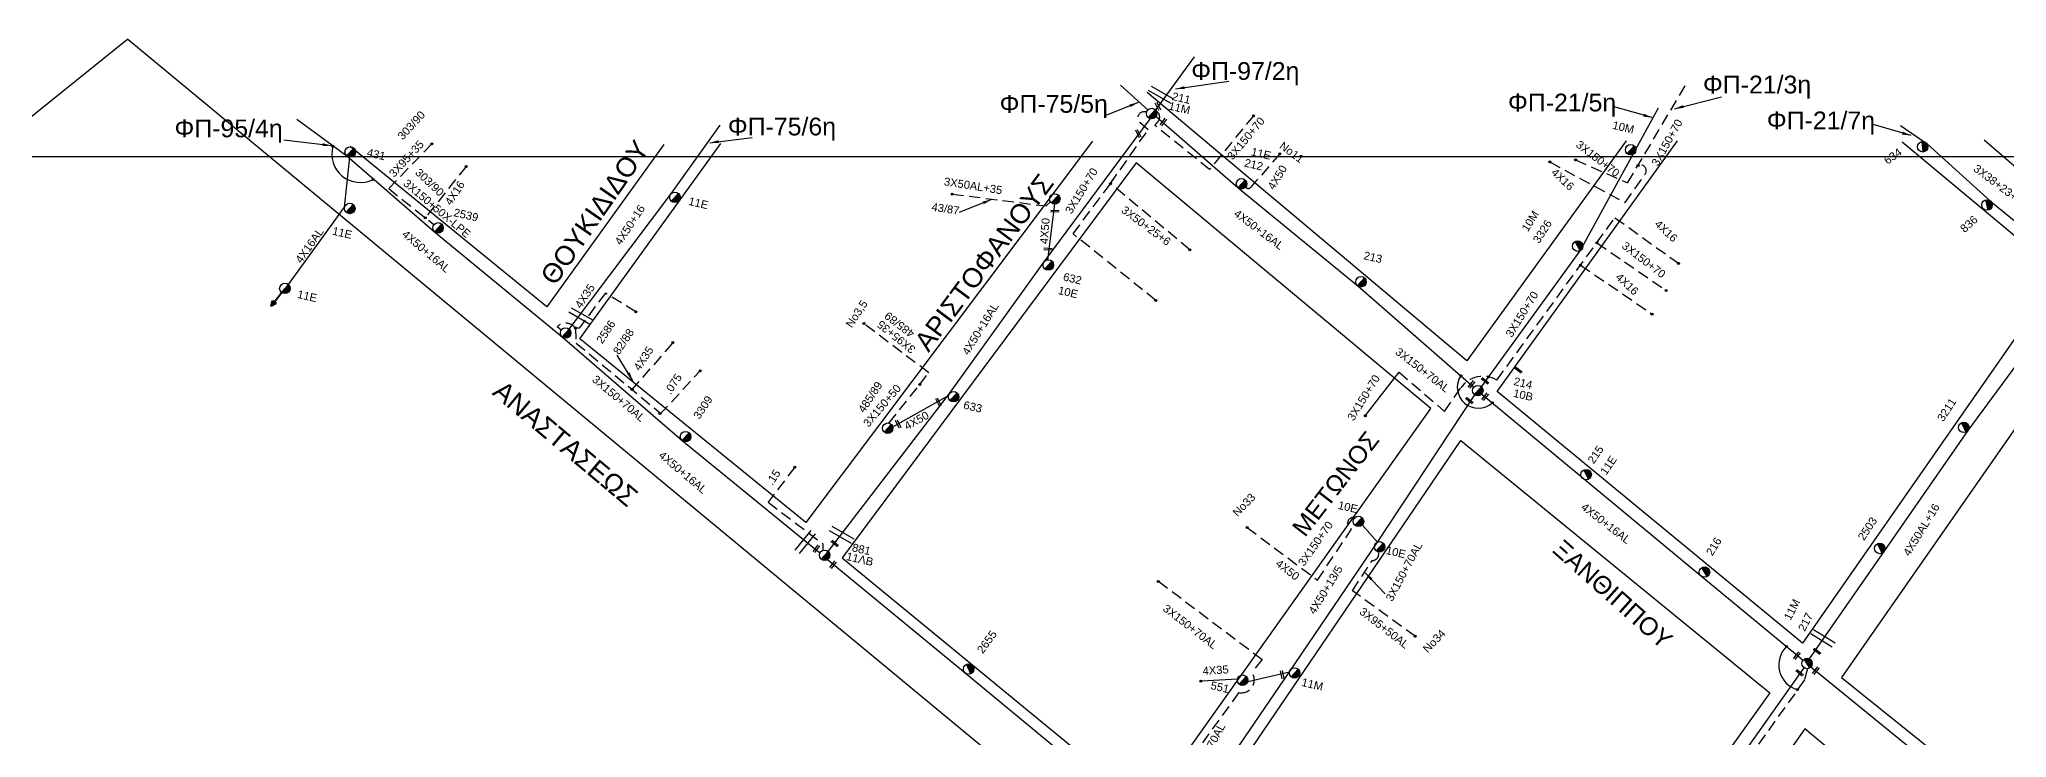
# Model space of a CAD drawing. Header units: millimetres. Extents: x 745 to 5694, y 762 to 3401.
# Drawn here: x 1432.7 to 1875.2, y 1760.7 to 1917.9 of the extents above; entities that cross this region are included whole.
import ezdxf

# ---------------------------------------------------------------- set-up
doc = ezdxf.new("R2010")
doc.units = ezdxf.units.MM
doc.linetypes.add('DASHED', pattern=[19.05, 12.7, -6.35])
for name, color, linetype in [('Άγνωστα', 7, 'Continuous'), ('Γυμνά εναέρια ΧΤ και ΦΟΠ (3Φ)   4x50+16AL', 7, 'Continuous'), ('Εναέρια παροχή ΧΤ 4x16', 7, 'SYN_LINE'), ('Επίτονοι', 7, 'Continuous'), ('Επιγραφές - Σχήματα', 7, 'Continuous'), ('Καλώδια ΧΤ   3x150+70AL', 7, 'DASHED'), ('Μηχανική τομή', 7, 'Continuous'), ('Στύλος ΦΜ', 7, 'Continuous'), ('Στύλος ΦΜ @ 1', 7, 'Continuous'), ('Συνδέσεις', 7, 'Continuous'), ('Τομή', 7, 'Continuous'), ('Υπόβαθρο ΔΕΗ', 7, 'Continuous'), ('Υπόγεια Καλώδια Δικτύου ΧΤ   .075', 7, 'DASHED'), ('Υπόγεια Καλώδια Δικτύου ΧΤ   .15', 7, 'DASHED'), ('Υπόγεια καλώδια Παροχών ΧΤ   4x16AL', 7, 'DASHED')]:
    doc.layers.add(name, color=color, linetype=linetype)
doc.styles.add('arial', font='ARIAL.TTF')
doc.styles.get("Standard").update_dxf_attribs({"font": 'ARIAL.TTF'})
doc.linetypes.add('SYN_LINE', pattern='A,0.5,-0.0001,["/\\/\\/\\/",Standard,S=0.1,R=0,X=0,Y=-0.05],-0.25', length=0.7501)
doc.dimstyles.new('ISO-25', dxfattribs={"dimtxt": 2.5, "dimasz": 2.5, "dimexe": 1.25, "dimexo": 0.625, "dimtad": 1, "dimtxsty": 'Standard', "dimcen": 2.5, "dimadec": 0, "dimazin": 0, "dimtfac": 1, "dimtmove": 0, "dimatfit": 3, "dimfxl": 1, "dimarcsym": 0})

# ---------------------------------------------------------------- blocks, each defined once
blk = doc.blocks.new('ΥΠΑΡΧΩΝ ΤΣΙΜΕΝΤΕΝΙΟΣ ΣΤΥΛΟΣ')
at = {"layer": 'Στύλος ΦΜ'}
blk.add_hatch(color=256, dxfattribs=at).paths.add_polyline_path([(-1.29, -2.28, 0.574793), (2.62, 0, 0.268822), (1.3, 2.27)])
blk.add_line((-1.29, -2.28), (1.3, 2.27), dxfattribs=at)
blk.add_circle((0, 0), 2.62, dxfattribs=at)
at = {"layer": 'Στύλος ΦΜ', "flags": 4}
for tag, p in [('ΑΡΙΘΜΟΣ', (-4.68, 8.05)), ('ΤΥΠΟΣ', (-4.91, 3.03))]:
    blk.add_attdef(tag, p, '', height=4, dxfattribs=at)
blk = doc.blocks.new('_ΣΥΝΔΕΣΗ')
at = {"layer": 'Συνδέσεις', "linetype": 'SYN_LINE', "ltscale": 40}
blk.add_hatch(color=256, dxfattribs=at).paths.add_polyline_path([(0.5, -0.01, 1), (-0.5, -0.01, 1)])
at = {"layer": 'Συνδέσεις'}
blk.add_circle((0, -0.01), 0.5, dxfattribs=at)
blk = doc.blocks.new('ΜΗΧΑΝΙΚΗ ΤΟΜΗ')
at = {"layer": 'Μηχανική τομή', "ltscale": 40}
for p, q in [((-1.89, 0.78), (1.89, 0.78)), ((1.89, 0), (-1.89, 0))]:
    blk.add_line(p, q, dxfattribs=at)
blk = doc.blocks.new('ΕΠΙΤΟΝΟΣ')
at = {"layer": 'Επίτονοι', "lineweight": 40, "ltscale": 40}
blk.add_hatch(color=256, dxfattribs=at).paths.add_polyline_path([(-1.13, 6.47), (0, 9.1), (1.13, 6.47)])
for p, q in [((-1.13, 6.47), (0, 9.1)), ((1.13, 6.47), (-1.13, 6.47)), ((-1.13, 6.47), (0, 6.47)), ((0, 9.1), (1.13, 6.47)), ((0, 6.47), (0, 0))]:
    blk.add_line(p, q, dxfattribs=at)
blk = doc.blocks.new('ΤΟΜΗ')
at = {"layer": 'Τομή', "ltscale": 40}
for p, q in [((-5.68, 0), (5.68, 0)), ((5.68, -2.33), (-5.68, -2.33))]:
    blk.add_line(p, q, dxfattribs=at)

msp = doc.modelspace()

# ---------------------------------------------------------------- linework, layer by layer
at = {"layer": 'Άγνωστα', "color": 173, "linetype": 'DASHED', "ltscale": 0.2}
msp.add_lwpolyline([(1778.25, 1890.72), (1789.95, 1885.57), (1803.14, 1907.83)], dxfattribs=at)
at = {"layer": 'Άγνωστα', "color": 5}
msp.add_lwpolyline([(1551.85, 1852.63), (1574.68, 1883.02), (1585.79, 1898.59)], dxfattribs=at)
at = {"layer": 'Άγνωστα', "color": 62, "linetype": 'DASHED', "ltscale": 0.2}
for points in [[(1683.79, 1859.11), (1665.19, 1874.09), (1673.62, 1885.41), (1682.08, 1897.51), (1680.23, 1899.15, -0.863954), (1681.73, 1901.44, -4.53877)], [(1705.76, 1900.66), (1695.9, 1888.59), (1683.61, 1898.49), (1684.31, 1899.4, 0.469863), (1683.95, 1901.67, -8.478714)], [(1711.7, 1892.13), (1705.17, 1884.58, -0.48267), (1704.02, 1884.63, -2.879686)]]:
    msp.add_lwpolyline(points, format="xyb", dxfattribs=at)
at = {"layer": 'Άγνωστα', "color": 1}
for points in [[(1757.04, 1839.67), (1779.28, 1870.29), (1796.89, 1902.49)], [(1730.94, 1833.14), (1738.53, 1842.98)], [(1688.14, 1737.7), (1713.87, 1775.5), (1733.7, 1804.7), (1755.59, 1837.82)], [(1730.25, 1808.54), (1733.7, 1804.7)], [(1793.21, 1725.74), (1806.8, 1744), (1829.63, 1776.41)], [(1702.19, 1773.86), (1694.07, 1773.36)]]:
    msp.add_lwpolyline(points, dxfattribs=at)
at = {"layer": 'Άγνωστα', "color": 85, "linetype": 'DASHED', "ltscale": 0.2}
for points in [[(1520.94, 1894.34), (1511.25, 1884.26)], [(1511.25, 1884.26), (1521.43, 1876.16)], [(1566.86, 1856.52), (1559.99, 1860.76), (1554.1, 1852.83), (1553.26, 1852.89)], [(1575.05, 1849.4), (1565.97, 1839.06)]]:
    msp.add_lwpolyline(points, dxfattribs=at)
at = {"layer": 'Άγνωστα', "color": 6}
for points in [[(1851.36, 1898.5), (1857.29, 1894.38), (1871.67, 1881.36), (1890.54, 1865.95)], [(1830.85, 1778.42), (1847.63, 1802.58), (1866.54, 1829.84), (1891.84, 1864.08)]]:
    msp.add_lwpolyline(points, dxfattribs=at)
at = {"layer": 'Άγνωστα', "color": 173, "linetype": 'DASHED', "ltscale": 0.2}
msp.add_lwpolyline([(1772.43, 1890.27), (1789.37, 1881.12), (1793.9, 1887.55, 0.764156), (1792.28, 1889.51, 2.468133)], format="xyb", dxfattribs=at)
at = {"layer": 'Άγνωστα', "color": 62, "linetype": 'DASHED', "ltscale": 0.2}
msp.add_lwpolyline([(1691.46, 1870.51), (1673.62, 1885.41)], dxfattribs=at)
at = {"layer": 'Άγνωστα', "color": 27, "linetype": 'DASHED', "ltscale": 0.2}
for points in [[(1638.01, 1883.03), (1659.11, 1880.37), (1660.11, 1881.29)], [(1630.72, 1840.17), (1632.73, 1842.8), (1618.16, 1853.87)], [(1623.78, 1831.48), (1630.72, 1840.16)], [(1602.6, 1821.53), (1596.58, 1813.67), (1608.91, 1804.31), (1608.91, 1802.83)]]:
    msp.add_lwpolyline(points, dxfattribs=at)
at = {"layer": 'Άγνωστα', "color": 27}
for points in [[(1661.05, 1880.77), (1659.44, 1868.23)], [(1624.64, 1830.65), (1637.16, 1837.68)]]:
    msp.add_lwpolyline(points, dxfattribs=at)
at = {"layer": 'Άγνωστα', "color": 1, "linetype": 'DASHED', "ltscale": 0.2}
for points in [[(1782.99, 1872.07), (1798.64, 1861.34)], [(1704.35, 1807.96), (1720.19, 1796.14)], [(1742.16, 1783.48), (1728.05, 1793.73)]]:
    msp.add_lwpolyline(points, dxfattribs=at)
msp.add_lwpolyline([(1720.19, 1796.14), (1727.86, 1807.63, -0.942141), (1728.62, 1810.23, 203.343271)], format="xyb", dxfattribs=at)
at = {"layer": 'Άγνωστα', "color": 173}
msp.add_lwpolyline([(1609.99, 1800.76), (1640.9, 1775.25), (1686.55, 1737.48)], dxfattribs=at)
at = {"layer": 'Άγνωστα', "color": 1, "linetype": 'SYN_LINE', "ltscale": 10}
msp.add_lwpolyline([(1704.48, 1773.33), (1713.87, 1775.5)], dxfattribs=at)
at = {"layer": 'Γυμνά εναέρια ΧΤ και ΦΟΠ (3Φ)   4x50+16AL', "color": 27, "ltscale": 0.2}
msp.add_line((1682.07, 1901.9), (1675.88, 1907.58), dxfattribs=at)
at = {"layer": 'Γυμνά εναέρια ΧΤ και ΦΟΠ (3Φ)   4x50+16AL', "color": 85}
msp.add_lwpolyline([(1490.6, 1899.93), (1501.8, 1891.64), (1521.58, 1874.54), (1550.25, 1850.9), (1577.25, 1827.53), (1608.25, 1802.25)], dxfattribs=at)
at = {"layer": 'Γυμνά εναέρια ΧΤ και ΦΟΠ (3Φ)   4x50+16AL', "color": 27, "ltscale": 0.2}
msp.add_lwpolyline([(1610.1, 1802.58), (1637.37, 1838.13), (1658.68, 1867.76), (1682.61, 1900.03)], dxfattribs=at)
at = {"layer": 'Γυμνά εναέρια ΧΤ και ΦΟΠ (3Φ)   4x50+16AL', "color": 62}
for points in [[(1683.86, 1900.51), (1702.32, 1884.47), (1729.22, 1862.38), (1755.35, 1839.58)], [(1757.13, 1838.03), (1806.62, 1796.93), (1829.4, 1778.12)]]:
    msp.add_lwpolyline(points, dxfattribs=at)
at = {"layer": 'Γυμνά εναέρια ΧΤ και ΦΟΠ (3Φ)   4x50+16AL', "color": 1}
msp.add_lwpolyline([(1831.18, 1776.58), (1895.44, 1724.26)], dxfattribs=at)
at = {"layer": 'Εναέρια παροχή ΧΤ 4x16', "color": 85, "linetype": 'DASHED', "ltscale": 0.2}
msp.add_lwpolyline([(1528.67, 1889.27), (1519.48, 1877.72)], dxfattribs=at)
at = {"layer": 'Εναέρια παροχή ΧΤ 4x16', "color": 1, "linetype": 'DASHED', "ltscale": 0.2}
for points in [[(1787.09, 1877.72), (1801.36, 1867.45)], [(1779.34, 1867.05), (1795.42, 1856.02)]]:
    msp.add_lwpolyline(points, dxfattribs=at)
at = {"layer": 'Επιγραφές - Σχήματα', "color": 2, "ltscale": 0.2}
msp.add_line((1683.65, 1901.79), (1692.52, 1913.97), dxfattribs=at)
at = {"layer": 'Επιγραφές - Σχήματα'}
msp.add_lwpolyline([(780.39, 1891.51), (3073.89, 1891.51), (3073.89, 778.3), (780.39, 778.3)], close=True, dxfattribs=at)
at = {"layer": 'Επιγραφές - Σχήματα', "ltscale": 0.2}
for centre, radius, start, end in [((1504.85, 1892.04), 6.39, 164.1157, 296.932), ((1756.37, 1839.57), 4.74, 146.9329, 311.7881), ((1829.74, 1777.04), 5.8, 134.5162, 253.7281)]:
    msp.add_arc(centre, radius, start, end, dxfattribs=at)
at = {"layer": 'Καλώδια ΧΤ   3x150+70AL', "color": 1, "ltscale": 0.2}
for points in [[(1738.53, 1842.98), (1748.76, 1834.1), (1752.41, 1839.39, -0.394696), (1760.55, 1841.17), (1787.09, 1877.72)], [(1728.05, 1793.73), (1732.49, 1800.54, 0.520094), (1733.87, 1802.46, -2.45371)]]:
    msp.add_lwpolyline(points, format="xyb", dxfattribs=at)
at = {"layer": 'Καλώδια ΧΤ   3x150+70AL', "color": 85, "linetype": 'DASHED', "ltscale": 0.2}
msp.add_lwpolyline([(1550.05, 1852.39), (1549.12, 1853.16, -0.452584), (1553.26, 1852.89), (1553.41, 1849.51), (1572.5, 1833.62)], format="xyb", dxfattribs=at)
at = {"layer": 'Καλώδια ΧΤ   3x150+70AL', "color": 133, "ltscale": 0.2}
msp.add_lwpolyline([(1684.43, 1795.87), (1707.7, 1778.29)], dxfattribs=at)
msp.add_lwpolyline([(1707.7, 1778.29), (1705.42, 1775.41, -0.673347), (1702.46, 1770.8), (1684.64, 1746.15), (1687.51, 1743.76, 0.356795), (1686.55, 1737.48, -1.611386)], format="xyb", dxfattribs=at)
at = {"layer": 'Καλώδια ΧΤ   3x150+70AL', "color": 62, "ltscale": 0.2}
msp.add_lwpolyline([(1830.44, 1776.2), (1829.74, 1773.66), (1794.79, 1724.86, -1.033478), (1790.22, 1719.91, 2.158955)], format="xyb", dxfattribs=at)
at = {"layer": 'Υπόβαθρο ΔΕΗ'}
msp.add_line((1452.58, 1917.89), (1674.85, 1733.78), dxfattribs=at)
for points in [[(1452.58, 1917.89), (1326.7, 1816.55), (1258.22, 1735.83), (1257.98, 1729.36), (1481.63, 1509.79), (1574.15, 1616.9), (1553.26, 1635.37), (1482.41, 1554.46)], [(1789.64, 1895), (1753.81, 1845.52), (1681.89, 1905.88)], [(1929.11, 1903.79), (1896.36, 1872.53), (1870.16, 1895.19)], [(1573.17, 1894.18), (1546.8, 1857.68), (1502.56, 1893.72)], [(1669.55, 1894.98), (1605.11, 1809.09), (1554.23, 1850.47), (1585.95, 1894.44)], [(1851.69, 1894.8), (1887.25, 1865.18), (1829.3, 1781.94), (1760.56, 1838.56), (1801.16, 1895.04)], [(1679.37, 1890.07), (1613.24, 1801.13), (1681.77, 1744.8), (1745.68, 1834.78), (1679.37, 1890.07)], [(1895.95, 1857.28), (1838.02, 1774.18), (1891.81, 1730.96), (1949.09, 1812.35), (1895.95, 1857.28)], [(1752.43, 1827.56), (1821.94, 1770.73), (1758.41, 1681.8), (1691.17, 1737.35), (1752.43, 1827.56)], [(1882.42, 1718.77), (1829.79, 1762.68), (1767.75, 1674.44), (1819.72, 1631.83), (1882.42, 1718.77)]]:
    msp.add_lwpolyline(points, dxfattribs=at)
at = {"layer": 'Υπόγεια Καλώδια Δικτύου ΧΤ   .075', "color": 85, "linetype": 'DASHED', "ltscale": 0.2}
msp.add_lwpolyline([(1572.27, 1833.4), (1581.29, 1843.24)], dxfattribs=at)
at = {"layer": 'Υπόγεια καλώδια Παροχών ΧΤ   4x16AL', "color": 85, "linetype": 'Continuous', "ltscale": 0.2}
msp.add_lwpolyline([(1488.7, 1862.67), (1501.34, 1880.07), (1502.48, 1891.34)], dxfattribs=at)

# ---------------------------------------------------------------- block references
at = {"layer": 'Επίτονοι', "xscale": 0.4499999999997378, "yscale": 0.4499999999997378, "zscale": 0.4499999999997378, "rotation": 142.1314603833931}
msp.add_blockref('ΕΠΙΤΟΝΟΣ', (1487.31, 1861.05), dxfattribs=at)
at = {"layer": 'Μηχανική τομή'}
for p, xscale, yscale, zscale, rotation in [((1684.08, 1902.68), 0.5000000000001372, 0.5000000000001372, 0.5000000000001372, 295.3497738743364), ((1685.35, 1899.38), 0.5000000000002055, 0.5000000000002055, 0.5000000000002055, 231.9183338783291), ((1679.7, 1896.59), 0.5000000000001372, 0.5000000000001372, 0.5000000000001372, 295.3497738743364), ((1661.08, 1879), 0.5000000000001247, 0.5000000000001247, 0.5000000000001247, 356.6062120505807), ((1659.55, 1870.46), 0.5000000000001247, 0.5000000000001247, 0.5000000000001247, 356.6062120505807), ((1754.96, 1840.06), 0.4999999999999888, 0.4999999999999888, 0.4999999999999888, 51.42050930854569), ((1757.99, 1841.14), 0.4999999999999888, 0.4999999999999888, 0.4999999999999888, 141.4205093085457), ((1765.22, 1843.28), 0.4999999999999888, 0.4999999999999888, 0.4999999999999888, 321.4205093085457), ((1634.71, 1836.12), 0.5000000000001372, 0.5000000000001372, 0.5000000000001372, 295.3497738743364), ((1754.45, 1836.74), 0.4999999999999888, 0.4999999999999888, 0.4999999999999888, 141.4205093085457), ((1758.07, 1837.29), 0.4999999999999888, 0.4999999999999888, 0.4999999999999888, 51.42050930854569), ((1625.68, 1831.19), 0.5000000000001372, 0.5000000000001372, 0.5000000000001372, 295.3497738743364), ((1607.28, 1803.35), 0.5000000000002055, 0.5000000000002055, 0.5000000000002055, 231.9183338783291), ((1611.71, 1804.55), 0.5000000000001342, 0.5000000000001342, 0.5000000000001342, 140.5541473596257), ((1611.03, 1799.7), 0.5000000000002055, 0.5000000000002055, 0.5000000000002055, 231.9183338783291), ((1828.18, 1779.01), 0.4999999999999888, 0.4999999999999888, 0.4999999999999888, 51.42050930854569), ((1832.65, 1780.24), 0.4999999999999888, 0.4999999999999888, 0.4999999999999888, 141.4205093085457), ((1712.43, 1774.88), 0.5000000000000253, 0.5000000000000253, 0.5000000000000253, 100.2300972739073), ((1828.74, 1775.39), 0.4999999999999888, 0.4999999999999888, 0.4999999999999888, 141.4205093085457), ((1832.15, 1775.86), 0.4999999999999888, 0.4999999999999888, 0.4999999999999888, 231.4205093085457)]:
    msp.add_blockref('ΜΗΧΑΝΙΚΗ ΤΟΜΗ', p, dxfattribs=dict(at, xscale=xscale, yscale=yscale, zscale=zscale, rotation=rotation))
at = {"layer": 'Στύλος ΦΜ @ 1', "ltscale": 40}
ref = msp.add_blockref('ΥΠΑΡΧΩΝ ΤΣΙΜΕΝΤΕΝΙΟΣ ΣΤΥΛΟΣ', (1682.88, 1901.17), dxfattribs=dict(at, xscale=0.4499999999996779, yscale=0.4499999999996779, zscale=0.4499999999996779, rotation=346.8465568456768))
ref.add_attrib('ΤΥΠΟΣ', '11Μ', (1686.54, 1902.11), dxfattribs={"layer": 'Στύλος ΦΜ', "height": 1.8, "rotation": 346.8466, "flags": 4})
ref.add_attrib('ΑΡΙΘΜΟΣ', '211', (1687.3, 1904.26), dxfattribs={"layer": 'Στύλος ΦΜ', "height": 1.8, "rotation": 346.8466, "flags": 4})
ref = msp.add_blockref('ΥΠΑΡΧΩΝ ΤΣΙΜΕΝΤΕΝΙΟΣ ΣΤΥΛΟΣ', (1790.63, 1893.02), dxfattribs=dict(at, xscale=0.4499999999996779, yscale=0.4499999999996779, zscale=0.4499999999996779, rotation=346.8465568456768))
ref.add_attrib('ΤΥΠΟΣ', '10M', (1786.4, 1897.77), dxfattribs={"layer": 'Στύλος ΦΜ', "height": 1.8, "rotation": 346.8466, "flags": 4})
ref = msp.add_blockref('ΥΠΑΡΧΩΝ ΤΣΙΜΕΝΤΕΝΙΟΣ ΣΤΥΛΟΣ', (1856.33, 1893.69), dxfattribs=dict(at, xscale=0.4499999999998155, yscale=0.4499999999998155, zscale=0.4499999999998155, rotation=35.57580443383059))
ref.add_attrib('ΤΥΠΟΣ', '634', (1848.41, 1889.62), dxfattribs={"layer": 'Στύλος ΦΜ', "height": 1.8, "rotation": 35.5758, "flags": 4})
ref = msp.add_blockref('ΥΠΑΡΧΩΝ ΤΣΙΜΕΝΤΕΝΙΟΣ ΣΤΥΛΟΣ', (1502.59, 1892.51), dxfattribs=dict(at, xscale=0.4499999999996779, yscale=0.4499999999996779, zscale=0.4499999999996779, rotation=346.8465568456768))
ref.add_attrib('ΤΥΠΟΣ', '431', (1506.2, 1891.59), dxfattribs={"layer": 'Στύλος ΦΜ', "height": 1.8, "rotation": 346.8466, "flags": 4})
ref = msp.add_blockref('ΥΠΑΡΧΩΝ ΤΣΙΜΕΝΤΕΝΙΟΣ ΣΤΥΛΟΣ', (1703.1, 1885.36), dxfattribs=dict(at, xscale=0.4499999999996779, yscale=0.4499999999996779, zscale=0.4499999999996779, rotation=346.8465568456768))
ref.add_attrib('ΤΥΠΟΣ', '212', (1703.59, 1889.28), dxfattribs={"layer": 'Στύλος ΦΜ', "height": 1.8, "rotation": 346.8466, "flags": 4})
ref.add_attrib('ΑΡΙΘΜΟΣ', '11E', (1705.11, 1891.79), dxfattribs={"layer": 'Στύλος ΦΜ', "height": 1.8, "rotation": 346.8466, "flags": 4})
ref = msp.add_blockref('ΥΠΑΡΧΩΝ ΤΣΙΜΕΝΤΕΝΙΟΣ ΣΤΥΛΟΣ', (1502.49, 1879.81), dxfattribs=dict(at, xscale=0.4499999999996779, yscale=0.4499999999996779, zscale=0.4499999999996779, rotation=346.8465568456768))
ref.add_attrib('ΤΥΠΟΣ', '11E', (1498.42, 1873.95), dxfattribs={"layer": 'Στύλος ΦΜ', "height": 1.8, "rotation": 346.8466, "flags": 4})
ref = msp.add_blockref('ΥΠΑΡΧΩΝ ΤΣΙΜΕΝΤΕΝΙΟΣ ΣΤΥΛΟΣ', (1575.62, 1882.31), dxfattribs=dict(at, xscale=0.4499999999996779, yscale=0.4499999999996779, zscale=0.4499999999996779, rotation=346.8465568456768))
ref.add_attrib('ΤΥΠΟΣ', '11E', (1578.55, 1880.64), dxfattribs={"layer": 'Στύλος ΦΜ', "height": 1.8, "rotation": 346.8466, "flags": 4})
at = {"layer": 'Στύλος ΦΜ @ 1', "ltscale": 40, "xscale": 0.4499999999996779, "yscale": 0.4499999999996779, "zscale": 0.4499999999996779, "rotation": 346.8465568456768}
for p in [(1661.08, 1881.95), (1551.04, 1851.77), (1578.02, 1828.42), (1623.51, 1830.33)]:
    msp.add_blockref('ΥΠΑΡΧΩΝ ΤΣΙΜΕΝΤΕΝΙΟΣ ΣΤΥΛΟΣ', p, dxfattribs=at)
at = {"layer": 'Στύλος ΦΜ @ 1', "ltscale": 40}
ref = msp.add_blockref('ΥΠΑΡΧΩΝ ΤΣΙΜΕΝΤΕΝΙΟΣ ΣΤΥΛΟΣ', (1870.79, 1880.58), dxfattribs=dict(at, xscale=0.4499999999996873, yscale=0.4499999999996873, zscale=0.4499999999996873, rotation=41.6538283176905))
ref.add_attrib('ΤΥΠΟΣ', '836', (1865.74, 1874.24), dxfattribs={"layer": 'Στύλος ΦΜ', "height": 1.8, "rotation": 41.6538, "flags": 4})
ref = msp.add_blockref('ΥΠΑΡΧΩΝ ΤΣΙΜΕΝΤΕΝΙΟΣ ΣΤΥΛΟΣ', (1522.35, 1875.43), dxfattribs=dict(at, xscale=0.4499999999996779, yscale=0.4499999999996779, zscale=0.4499999999996779, rotation=346.8465568456768))
ref.add_attrib('ΑΡΙΘΜΟΣ', '2539', (1525.72, 1878.1), dxfattribs={"layer": 'Στύλος ΦΜ', "height": 1.8, "rotation": 346.8466, "flags": 4})
ref = msp.add_blockref('ΥΠΑΡΧΩΝ ΤΣΙΜΕΝΤΕΝΙΟΣ ΣΤΥΛΟΣ', (1778.72, 1871.32), dxfattribs=dict(at, xscale=0.449999999999652, yscale=0.449999999999652, zscale=0.449999999999652, rotation=57.62982643129709))
ref.add_attrib('ΤΥΠΟΣ', '3326', (1770.03, 1871.78), dxfattribs={"layer": 'Στύλος ΦΜ', "height": 1.8, "rotation": 57.6298, "flags": 4})
ref.add_attrib('ΑΡΙΘΜΟΣ', '10M', (1767.48, 1874.42), dxfattribs={"layer": 'Στύλος ΦΜ', "height": 1.8, "rotation": 57.6298, "flags": 4})
ref = msp.add_blockref('ΥΠΑΡΧΩΝ ΤΣΙΜΕΝΤΕΝΙΟΣ ΣΤΥΛΟΣ', (1659.64, 1867.07), dxfattribs=dict(at, xscale=0.4499999999996779, yscale=0.4499999999996779, zscale=0.4499999999996779, rotation=346.8465568456768))
ref.add_attrib('ΤΥΠΟΣ', '632', (1662.82, 1863.62), dxfattribs={"layer": 'Στύλος ΦΜ', "height": 1.8, "rotation": 346.8466, "flags": 4})
ref.add_attrib('ΑΡΙΘΜΟΣ', '10E', (1661.7, 1860.57), dxfattribs={"layer": 'Στύλος ΦΜ', "height": 1.8, "rotation": 346.8466, "flags": 4})
ref = msp.add_blockref('ΥΠΑΡΧΩΝ ΤΣΙΜΕΝΤΕΝΙΟΣ ΣΤΥΛΟΣ', (1729.96, 1863.29), dxfattribs=dict(at, xscale=0.4499999999996779, yscale=0.4499999999996779, zscale=0.4499999999996779, rotation=346.8465568456768))
ref.add_attrib('ΤΥΠΟΣ', '213', (1730.41, 1868.42), dxfattribs={"layer": 'Στύλος ΦΜ', "height": 1.8, "rotation": 346.8466, "flags": 4})
ref = msp.add_blockref('ΥΠΑΡΧΩΝ ΤΣΙΜΕΝΤΕΝΙΟΣ ΣΤΥΛΟΣ', (1487.9, 1861.81), dxfattribs=dict(at, xscale=0.4499999999996779, yscale=0.4499999999996779, zscale=0.4499999999996779, rotation=346.8465568456768))
ref.add_attrib('ΤΥΠΟΣ', '11E', (1490.55, 1859.7), dxfattribs={"layer": 'Στύλος ΦΜ', "height": 1.8, "rotation": 346.8466, "flags": 4})
ref = msp.add_blockref('ΥΠΑΡΧΩΝ ΤΣΙΜΕΝΤΕΝΙΟΣ ΣΤΥΛΟΣ', (1756.24, 1838.8), dxfattribs=dict(at, xscale=0.4499999999996779, yscale=0.4499999999996779, zscale=0.4499999999996779, rotation=346.8465568456768))
ref.add_attrib('ΤΥΠΟΣ', '214', (1764.18, 1840.09), dxfattribs={"layer": 'Στύλος ΦΜ', "height": 1.8, "rotation": 346.8466, "flags": 4})
ref.add_attrib('ΑΡΙΘΜΟΣ', '10B', (1764.08, 1837.44), dxfattribs={"layer": 'Στύλος ΦΜ', "height": 1.8, "rotation": 346.8466, "flags": 4})
ref = msp.add_blockref('ΥΠΑΡΧΩΝ ΤΣΙΜΕΝΤΕΝΙΟΣ ΣΤΥΛΟΣ', (1638.31, 1837.41), dxfattribs=dict(at, xscale=0.4499999999996779, yscale=0.4499999999996779, zscale=0.4499999999996779, rotation=346.8465568456768))
ref.add_attrib('ΤΥΠΟΣ', '633', (1640.4, 1834.76), dxfattribs={"layer": 'Στύλος ΦΜ', "height": 1.8, "rotation": 346.8466, "flags": 4})
ref = msp.add_blockref('ΥΠΑΡΧΩΝ ΤΣΙΜΕΝΤΕΝΙΟΣ ΣΤΥΛΟΣ', (1865.57, 1830.51), dxfattribs=dict(at, xscale=0.4499999999995216, yscale=0.4499999999995216, zscale=0.4499999999995216, rotation=56.7529254878473))
ref.add_attrib('ΤΥΠΟΣ', '3211', (1860.93, 1831.65), dxfattribs={"layer": 'Στύλος ΦΜ', "height": 1.8, "rotation": 56.7529, "flags": 4})
ref = msp.add_blockref('ΥΠΑΡΧΩΝ ΤΣΙΜΕΝΤΕΝΙΟΣ ΣΤΥΛΟΣ', (1780.61, 1819.88), dxfattribs=dict(at, xscale=0.4499999999995733, yscale=0.4499999999995733, zscale=0.4499999999995733, rotation=55.66835874769507))
ref.add_attrib('ΤΥΠΟΣ', '215', (1782.3, 1822.15), dxfattribs={"layer": 'Στύλος ΦΜ', "height": 1.8, "rotation": 55.6684, "flags": 4})
ref.add_attrib('ΑΡΙΘΜΟΣ', '11E', (1785.11, 1819.63), dxfattribs={"layer": 'Στύλος ΦΜ', "height": 1.8, "rotation": 55.6684, "flags": 4})
ref = msp.add_blockref('ΥΠΑΡΧΩΝ ΤΣΙΜΕΝΤΕΝΙΟΣ ΣΤΥΛΟΣ', (1729.4, 1809.35), dxfattribs=dict(at, xscale=0.4499999999996779, yscale=0.4499999999996779, zscale=0.4499999999996779, rotation=346.8465568456768))
ref.add_attrib('ΤΥΠΟΣ', '10E', (1724.65, 1812.21), dxfattribs={"layer": 'Στύλος ΦΜ', "height": 1.8, "rotation": 346.8466, "flags": 4})
ref = msp.add_blockref('ΥΠΑΡΧΩΝ ΤΣΙΜΕΝΤΕΝΙΟΣ ΣΤΥΛΟΣ', (1846.66, 1803.25), dxfattribs=dict(at, xscale=0.44999999999954, yscale=0.44999999999954, zscale=0.44999999999954, rotation=56.47454201124734))
ref.add_attrib('ΤΥΠΟΣ', '2503', (1843.1, 1804.88), dxfattribs={"layer": 'Στύλος ΦΜ', "height": 1.8, "rotation": 56.4745, "flags": 4})
ref = msp.add_blockref('ΥΠΑΡΧΩΝ ΤΣΙΜΕΝΤΕΝΙΟΣ ΣΤΥΛΟΣ', (1807.23, 1797.94), dxfattribs=dict(at, xscale=0.4499999999996416, yscale=0.4499999999996416, zscale=0.4499999999996416, rotation=58.65531188418618))
ref.add_attrib('ΤΥΠΟΣ', '216', (1809, 1801.45), dxfattribs={"layer": 'Στύλος ΦΜ', "height": 1.8, "rotation": 58.6553, "flags": 4})
ref = msp.add_blockref('ΥΠΑΡΧΩΝ ΤΣΙΜΕΝΤΕΝΙΟΣ ΣΤΥΛΟΣ', (1609.3, 1801.72), dxfattribs=dict(at, xscale=0.4499999999996779, yscale=0.4499999999996779, zscale=0.4499999999996779, rotation=346.8465568456768))
ref.add_attrib('ΤΥΠΟΣ', '11ΛΒ', (1614.03, 1800.69), dxfattribs={"layer": 'Στύλος ΦΜ', "height": 1.8, "rotation": 346.8466, "flags": 4})
ref.add_attrib('ΑΡΙΘΜΟΣ', '881', (1615.34, 1802.67), dxfattribs={"layer": 'Στύλος ΦΜ', "height": 1.8, "rotation": 346.8466, "flags": 4})
ref = msp.add_blockref('ΥΠΑΡΧΩΝ ΤΣΙΜΕΝΤΕΝΙΟΣ ΣΤΥΛΟΣ', (1734.14, 1803.61), dxfattribs=dict(at, xscale=0.4499999999996779, yscale=0.4499999999996779, zscale=0.4499999999996779, rotation=346.8465568456768))
ref.add_attrib('ΤΥΠΟΣ', '10E', (1735.44, 1802.04), dxfattribs={"layer": 'Στύλος ΦΜ', "height": 1.8, "rotation": 346.8466, "flags": 4})
ref = msp.add_blockref('ΥΠΑΡΧΩΝ ΤΣΙΜΕΝΤΕΝΙΟΣ ΣΤΥΛΟΣ', (1830.31, 1777.37), dxfattribs=dict(at, xscale=0.4499999999997609, yscale=0.4499999999997609, zscale=0.4499999999997609, rotation=62.85461593689205))
ref.add_attrib('ΤΥΠΟΣ', '11M', (1826.58, 1786.91), dxfattribs={"layer": 'Στύλος ΦΜ', "height": 1.8, "rotation": 62.8546, "flags": 4})
ref.add_attrib('ΑΡΙΘΜΟΣ', '217', (1829.79, 1784.43), dxfattribs={"layer": 'Στύλος ΦΜ', "height": 1.8, "rotation": 62.8546, "flags": 4})
ref = msp.add_blockref('ΥΠΑΡΧΩΝ ΤΣΙΜΕΝΤΕΝΙΟΣ ΣΤΥΛΟΣ', (1641.7, 1776.11), dxfattribs=dict(at, xscale=0.4499999999996141, yscale=0.4499999999996141, zscale=0.4499999999996141, rotation=54.09856445751757))
ref.add_attrib('ΤΥΠΟΣ', '2655', (1644.9, 1779.44), dxfattribs={"layer": 'Στύλος ΦΜ', "height": 1.8, "rotation": 54.0986, "flags": 4})
ref = msp.add_blockref('ΥΠΑΡΧΩΝ ΤΣΙΜΕΝΤΕΝΙΟΣ ΣΤΥΛΟΣ', (1703.33, 1773.6), dxfattribs=dict(at, xscale=0.4499999999996779, yscale=0.4499999999996779, zscale=0.4499999999996779, rotation=346.8465568456768))
ref.add_attrib('ΑΡΙΘΜΟΣ', '551', (1695.99, 1771.63), dxfattribs={"layer": 'Στύλος ΦΜ', "height": 1.8, "rotation": 346.8466, "flags": 4})
ref = msp.add_blockref('ΥΠΑΡΧΩΝ ΤΣΙΜΕΝΤΕΝΙΟΣ ΣΤΥΛΟΣ', (1715.02, 1775.23), dxfattribs=dict(at, xscale=0.4499999999996779, yscale=0.4499999999996779, zscale=0.4499999999996779, rotation=346.8465568456768))
ref.add_attrib('ΤΥΠΟΣ', '11M', (1716.45, 1772.34), dxfattribs={"layer": 'Στύλος ΦΜ', "height": 1.8, "rotation": 346.8466, "flags": 4})
at = {"layer": 'Συνδέσεις', "xscale": 0.4499999999998181, "yscale": 0.4499999999998181, "zscale": 0.4499999999998181}
for p in [(1705.76, 1900.69), (1520.94, 1894.35), (1498.7, 1893.8), (1711.72, 1892.13), (1772.43, 1890.27), (1778.25, 1890.73), (1792.29, 1889.51), (1507.74, 1886.35), (1528.67, 1889.28), (1673.62, 1885.39), (1638.01, 1883.04), (1519.48, 1877.72), (1782.99, 1872.08), (1691.47, 1870.52), (1801.36, 1867.45), (1779.34, 1867.05), (1683.8, 1859.12), (1798.64, 1861.34), (1566.86, 1856.52), (1795.43, 1856.03), (1553.26, 1852.89), (1575.14, 1849.62), (1618.16, 1853.88), (1581.3, 1843.24), (1752.4, 1842.16), (1758.67, 1841.9), (1565.98, 1839.08), (1630.72, 1840.17), (1572.27, 1833.63), (1730.94, 1833.14), (1759.54, 1836.04), (1602.6, 1821.54), (1704.35, 1807.97), (1684.37, 1795.83), (1742.16, 1783.48), (1825.68, 1781.18), (1693.95, 1773.39), (1828.12, 1771.48)]:
    msp.add_blockref('_ΣΥΝΔΕΣΗ', p, dxfattribs=at)
at = {"layer": 'Τομή'}
for p, xscale, yscale, zscale, rotation in [((1685.2, 1905.96), 0.500000000000043, 0.500000000000043, 0.500000000000043, 330.2589131477564), ((1554.79, 1856.04), 0.500000000000043, 0.500000000000043, 0.500000000000043, 330.2589131477564), ((1604.5, 1805.09), 0.4999999999999594, 0.4999999999999594, 0.4999999999999594, 51.02753346915267), ((1613.43, 1806.83), 0.500000000000043, 0.500000000000043, 0.500000000000043, 330.2589131477564), ((1834.17, 1783.52), 0.499999999999978, 0.499999999999978, 0.499999999999978, 328.6785382155842)]:
    msp.add_blockref('ΤΟΜΗ', p, dxfattribs=dict(at, xscale=xscale, yscale=yscale, zscale=zscale, rotation=rotation))

# ---------------------------------------------------------------- texts
at = {"layer": 'Άγνωστα', "char_height": 1.8, "width": 69.1904, "attachment_point": 1, "style": 'arial'}
for s, insert, rotation in [('3X150+70', (1699.69, 1891.72), 50.1542), ('3X150+70', (1795.2, 1890.04), 60.8569), ('3X95+35', (1511.13, 1887.88), 47.3121), ('3X150+70', (1779.24, 1895.25), 322.2912), ('3X150+50X-LPE', (1515.53, 1886.54), 319.8083), ('3X50AL+35', (1636.34, 1886.82), 351.0857), ('3X150+70', (1663.28, 1879.33), 58.3993), ('4X50', (1708.82, 1884.78), 58.3993), ('3X38+23+13/5', (1868.62, 1889.85), 323.1476), ('4X50+16', (1561.94, 1872.38), 56.5686), ('4X50', (1657.73, 1871.86), 85.8907), ('3X50+25+6', (1676.94, 1880.52), 323.3751), ('3X150+70', (1789.56, 1872.48), 322.2912), ('4X35', (1553, 1858.12), 56.5686), ('3X150+70', (1762.37, 1851.56), 58.3993), ('2586', (1557.8, 1850.19), 56.5686), ('3X95+35', (1628.8, 1846.99), 141.1298), ('82/88', (1561.58, 1847.71), 56.5686), ('4X35', (1566.19, 1844.07), 56.5686), ('3X150+70', (1726.76, 1832.76), 58.3993), ('3309', (1579.63, 1833.18), 56.5686), ('3X150+50', (1617.83, 1831.59), 49.8083), ('4X50', (1626.98, 1831.43), 28.783), ('4X50AL+16', (1851.78, 1802.32), 58.3993), ('3X150+70', (1715.68, 1800.15), 54.9142), ('4X50', (1711.69, 1800.96), 322.2912), ('4X50+13/5', (1718.03, 1789.22), 58.3993), ('3X95+50AL', (1730.54, 1790.11), 322.2912), ('4X35', (1694.27, 1776.58), 3.6821)]:
    msp.add_mtext(s, dxfattribs=dict(at, insert=insert, rotation=rotation))
at = {"layer": 'Γυμνά εναέρια ΧΤ και ΦΟΠ (3Φ)   4x50+16AL', "char_height": 1.8, "width": 69.1904, "attachment_point": 1, "style": 'arial'}
for insert, rotation in [((1702.26, 1879.73), 323.1476), ((1515.24, 1875.1), 319.8083), ((1640.11, 1847.56), 58.3993), ((1572.97, 1825.35), 319.8083), ((1780.4, 1813.67), 322.2912)]:
    msp.add_mtext('4X50+16AL', dxfattribs=dict(at, insert=insert, rotation=rotation))
at = {"layer": 'Εναέρια παροχή ΧΤ 4x16', "char_height": 1.8, "width": 69.1904, "attachment_point": 1, "style": 'arial'}
for insert, rotation in [((1523.74, 1881.32), 56.5686), ((1773.81, 1889.03), 317.0345), ((1797.07, 1877.39), 317.0345), ((1788.31, 1865.44), 317.0345)]:
    msp.add_mtext('4X16', dxfattribs=dict(at, insert=insert, rotation=rotation))
at = {"layer": 'Επιγραφές - Σχήματα', "ltscale": 0.2, "char_height": 4, "width": 30.8102, "attachment_point": 1}
for s, insert in [('ΦΠ-97/2η', (1691.77, 1912.75)), ('ΦΠ-21/3η', (1806.89, 1909.7)), ('ΦΠ-75/5η', (1648.68, 1905.35)), ('ΦΠ-21/5η', (1763.03, 1905.66)), ('ΦΠ-95/4η', (1463.06, 1899.83)), ('ΦΠ-75/6η', (1587.54, 1900.25)), ('ΦΠ-21/7η', (1821.26, 1901.62))]:
    msp.add_mtext(s, dxfattribs=dict(at, insert=insert))
at = {"layer": 'Επιγραφές - Σχήματα', "width": 69.1904, "attachment_point": 1, "style": 'arial'}
for s, insert, char_height, rotation in [('303/90', (1513.07, 1896.31), 1.8, 47.3121), ('{\\H1.083x;ΘOYKIΔIΔOY}', (1545.1, 1864.66), 4, 55.2657), ('Νο11', (1712.52, 1894.97), 1.8, 322.9917), ('303/90', (1518.3, 1888.99), 1.8, 316.481), ('{\\H1.083x;APIΣTOΦΑΝΟΥΣ}', (1629.2, 1849.85), 4, 53.3568), ('43/87', (1633.53, 1881.1), 1.8, 351.4768), ('Nο3,5', (1613.9, 1853.78), 1.8, 56.5686), ('485/89', (1628.64, 1850.55), 1.8, 142.2064), ('{\\H1.083x;ΑΝΑΣΤΑΣΕΩΣ}', (1537.12, 1841.38), 4, 320.0274), ('485/89', (1616.68, 1834.63), 1.8, 56.5686), ('METΩΝΟΣ', (1714.19, 1808.03), 4, 52.4452), ('Nο33', (1700.91, 1811.55), 1.8, 45.9817), ('ΞANΘIΠΠOY', (1775.47, 1805.58), 4, 318.251), ('Nο34', (1743.68, 1780.89), 1.8, 45.9817)]:
    msp.add_mtext(s, dxfattribs=dict(at, insert=insert, char_height=char_height, rotation=rotation))
at = {"layer": 'Καλώδια ΧΤ   3x150+70AL', "char_height": 1.8, "attachment_point": 1, "style": 'arial'}
for insert, width, rotation in [((1738.6, 1848.61), 69.1904, 322.2912), ((1558, 1842.41), 69.1904, 319.8083), ((1735.41, 1792.02), 69.1904, 62), ((1686.32, 1790.82), 15.2008, 322.2912), ((1691.08, 1751.25), 69.1904, 62)]:
    msp.add_mtext('3X150+70AL', dxfattribs=dict(at, insert=insert, width=width, rotation=rotation))
at = {"layer": 'Υπόγεια Καλώδια Δικτύου ΧΤ   .075', "insert": (1573.14, 1838.75), "char_height": 1.8, "width": 69.1904, "attachment_point": 1, "rotation": 56.5686, "style": 'arial'}
msp.add_mtext('.075', dxfattribs=at)
at = {"layer": 'Υπόγεια Καλώδια Δικτύου ΧΤ   .15', "insert": (1596.08, 1818.32), "char_height": 1.8, "width": 69.1904, "attachment_point": 1, "rotation": 56.5686, "style": 'arial'}
msp.add_mtext('.15', dxfattribs=at)
at = {"layer": 'Υπόγεια καλώδια Παροχών ΧΤ   4x16AL', "insert": (1490.1, 1868.34), "char_height": 1.8, "width": 69.1904, "attachment_point": 1, "rotation": 54.8742, "style": 'arial'}
msp.add_mtext('4X16AL', dxfattribs=at)

# ---------------------------------------------------------------- leaders
at = {"layer": 'Επιγραφές - Σχήματα', "ltscale": 40}
for points in [[(1688.26, 1906.7), (1700.25, 1908.47)], [(1679.86, 1903.67), (1672.55, 1900.74)], [(1800.52, 1902.26), (1811.04, 1904.9)], [(1795.46, 1900.25), (1786.94, 1902.71)], [(1853.69, 1896.22), (1845.16, 1898.67)], [(1498.37, 1893.94), (1487.65, 1895.18)], [(1583.52, 1894.6), (1592.99, 1895.8)], [(1646.85, 1881.81), (1639.55, 1878.88)], [(1566.2, 1841.03), (1562.66, 1846.79)], [(1730.91, 1797.77), (1735.41, 1793.06)]]:
    msp.add_leader(points, dimstyle='ISO-25', override={"dimasz": 2, "dimtad": 0}, dxfattribs=at)

doc.saveas('drawing.dxf')
